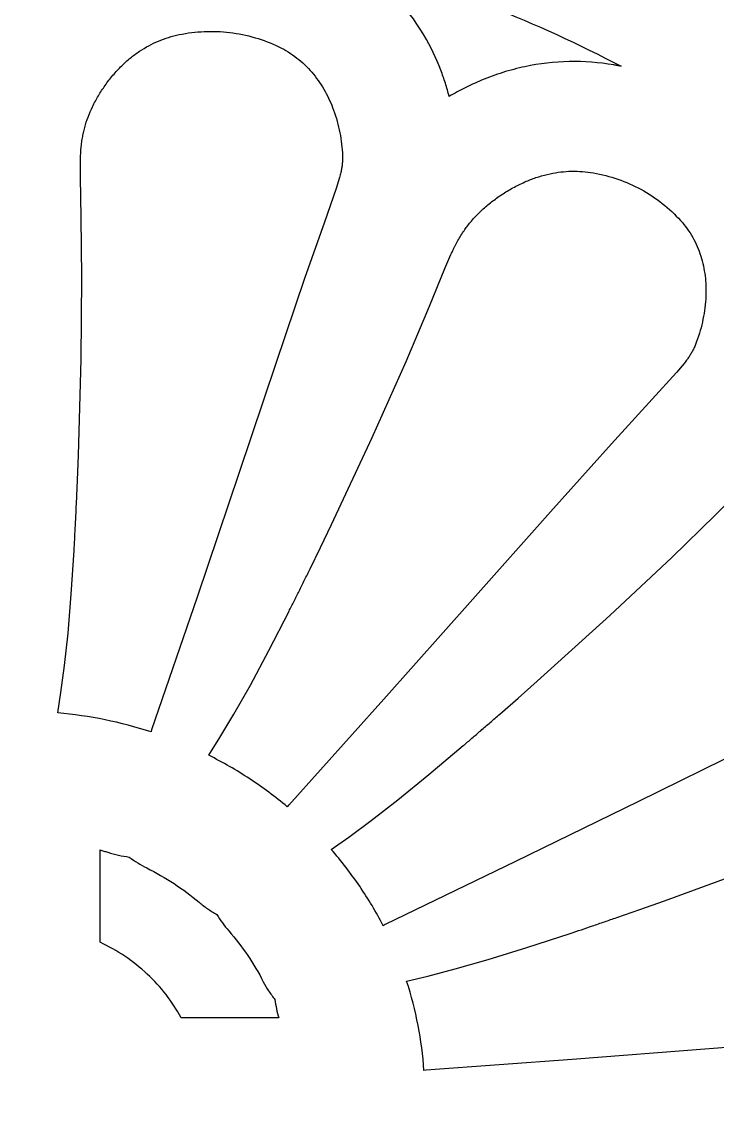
# Model space of a CAD drawing. Header units: centimetres. Extents: x -14.65 to -8.84, y -2.33 to 3.22.
# Drawn here: x -11.742 to -10.782, y 0.443 to 1.932 of the extents above; entities that cross this region are included whole.
import ezdxf

# ---------------------------------------------------------------- set-up
doc = ezdxf.new("R2010")
doc.units = ezdxf.units.CM
doc.header["$MEASUREMENT"] = 0
doc.layers.add('layer 1', color=7, linetype='Continuous')

msp = doc.modelspace()

# ---------------------------------------------------------------- linework, layer by layer
at = {"layer": 'layer 1', "color": 250}
for points, knots in [([(-14.64842, 3.22481), (-14.64842, 3.22481), (-14.64842, -2.32552), (-14.64842, -2.32552), (-14.64842, -2.32552), (-14.64842, -2.32552), (-8.83526, -2.32552), (-8.83526, -2.32552), (-8.83526, -2.32552), (-8.83526, -2.32552), (-8.83526, 3.22481), (-8.83526, 3.22481), (-8.83526, 3.22481), (-8.83526, 3.22481), (-14.64842, 3.22481), (-14.64842, 3.22481)], [0, 0, 0, 0, 0.2, 0.2, 0.2, 0.2, 0.4, 0.4, 0.4, 0.4, 0.6, 0.6, 0.6, 0.6, 1, 1, 1, 1]), ([(-10.91515, 1.86993), (-10.97339, 1.90075), (-11.03334, 1.92822), (-11.09471, 1.95222), (-11.09471, 1.95222), (-11.15654, 1.97641), (-11.21969, 1.99708), (-11.28385, 2.01415), (-11.28385, 2.01415), (-11.27142, 2.0062), (-11.25961, 1.99733), (-11.2485, 1.98762), (-11.2485, 1.98762), (-11.23755, 1.97804), (-11.22734, 1.96765), (-11.21795, 1.95654), (-11.21795, 1.95654), (-11.20632, 1.94277), (-11.19587, 1.92805), (-11.18671, 1.91252), (-11.18671, 1.91252), (-11.17768, 1.89721), (-11.16997, 1.88115), (-11.16366, 1.86453), (-11.16366, 1.86453), (-11.16142, 1.85861), (-11.15933, 1.85263), (-11.1574, 1.8466), (-11.1574, 1.8466), (-11.15547, 1.84059), (-11.15371, 1.83453), (-11.1521, 1.82843), (-11.1521, 1.82843), (-11.14497, 1.83259), (-11.13771, 1.83653), (-11.13032, 1.84021), (-11.13032, 1.84021), (-11.12289, 1.84392), (-11.11534, 1.84738), (-11.10769, 1.8506), (-11.10769, 1.8506), (-11.09803, 1.85465), (-11.08819, 1.85825), (-11.0782, 1.86138), (-11.0782, 1.86138), (-11.06815, 1.86452), (-11.05796, 1.8672), (-11.04766, 1.86939), (-11.04766, 1.86939), (-11.02757, 1.87366), (-11.00713, 1.87601), (-10.9866, 1.87642), (-10.9866, 1.87642), (-10.96606, 1.87683), (-10.94552, 1.87528), (-10.92527, 1.87181), (-10.92527, 1.87181), (-10.92358, 1.87152), (-10.92189, 1.87122), (-10.9202, 1.87091), (-10.9202, 1.87091), (-10.91851, 1.87059), (-10.91683, 1.87027), (-10.91515, 1.86993)], [0, 0, 0, 0, 0.0588235, 0.0588235, 0.0588235, 0.0588235, 0.1176471, 0.1176471, 0.1176471, 0.1176471, 0.1764706, 0.1764706, 0.1764706, 0.1764706, 0.2352941, 0.2352941, 0.2352941, 0.2352941, 0.2941176, 0.2941176, 0.2941176, 0.2941176, 0.3529412, 0.3529412, 0.3529412, 0.3529412, 0.4117647, 0.4117647, 0.4117647, 0.4117647, 0.4705882, 0.4705882, 0.4705882, 0.4705882, 0.5294118, 0.5294118, 0.5294118, 0.5294118, 0.5882353, 0.5882353, 0.5882353, 0.5882353, 0.6470588, 0.6470588, 0.6470588, 0.6470588, 0.7058824, 0.7058824, 0.7058824, 0.7058824, 0.7647059, 0.7647059, 0.7647059, 0.7647059, 0.8235294, 0.8235294, 0.8235294, 0.8235294, 0.8823529, 0.8823529, 0.8823529, 0.8823529, 1, 1, 1, 1]), ([(-11.56329, 0.95172), (-11.56329, 0.95172), (-11.56259, 0.95458), (-11.56259, 0.95458), (-11.56259, 0.95458), (-11.56259, 0.95458), (-11.56254, 0.95476), (-11.56254, 0.95476), (-11.56254, 0.95476), (-11.56254, 0.95476), (-11.49981, 1.13752), (-11.49981, 1.13752), (-11.49981, 1.13752), (-11.49981, 1.13752), (-11.44177, 1.30959), (-11.44177, 1.30959), (-11.44177, 1.30959), (-11.44177, 1.30959), (-11.39133, 1.4599), (-11.39133, 1.4599), (-11.39133, 1.4599), (-11.39133, 1.4599), (-11.35143, 1.57738), (-11.35143, 1.57738), (-11.35143, 1.57738), (-11.35143, 1.57738), (-11.3241, 1.65494), (-11.3241, 1.65494), (-11.3241, 1.65494), (-11.3241, 1.65494), (-11.30789, 1.70123), (-11.30789, 1.70123), (-11.30789, 1.70123), (-11.30789, 1.70123), (-11.30322, 1.7166), (-11.30322, 1.7166), (-11.30322, 1.7166), (-11.30291, 1.71773), (-11.30262, 1.71886), (-11.30234, 1.71999), (-11.30234, 1.71999), (-11.30206, 1.72112), (-11.30179, 1.72225), (-11.30153, 1.72339), (-11.30153, 1.72339), (-11.30133, 1.7243), (-11.30113, 1.72522), (-11.30095, 1.72613), (-11.30095, 1.72613), (-11.30077, 1.72705), (-11.3006, 1.72797), (-11.30044, 1.72889), (-11.30044, 1.72889), (-11.30015, 1.73057), (-11.29992, 1.73226), (-11.29974, 1.73397), (-11.29974, 1.73397), (-11.29955, 1.73566), (-11.29942, 1.73737), (-11.29934, 1.73907), (-11.29934, 1.73907), (-11.29916, 1.74289), (-11.29918, 1.74671), (-11.29942, 1.75053), (-11.29942, 1.75053), (-11.30007, 1.76119), (-11.30153, 1.77179), (-11.30378, 1.78224), (-11.30378, 1.78224), (-11.30604, 1.79274), (-11.30909, 1.80306), (-11.3129, 1.8131), (-11.3129, 1.8131), (-11.31623, 1.82187), (-11.3203, 1.83035), (-11.32507, 1.83843), (-11.32507, 1.83843), (-11.3299, 1.84662), (-11.33542, 1.8544), (-11.34156, 1.86166), (-11.34156, 1.86166), (-11.3477, 1.86894), (-11.3546, 1.87555), (-11.36213, 1.88138), (-11.36213, 1.88138), (-11.36981, 1.88732), (-11.37809, 1.89245), (-11.38682, 1.89669), (-11.38682, 1.89669), (-11.39746, 1.90184), (-11.40851, 1.90611), (-11.41985, 1.90943), (-11.41985, 1.90943), (-11.43129, 1.91278), (-11.443, 1.91517), (-11.45484, 1.9166), (-11.45484, 1.9166), (-11.46644, 1.91799), (-11.47813, 1.91844), (-11.4898, 1.91794), (-11.4898, 1.91794), (-11.50146, 1.91745), (-11.51305, 1.916), (-11.52447, 1.91363), (-11.52447, 1.91363), (-11.53429, 1.91159), (-11.54388, 1.90861), (-11.55313, 1.90475), (-11.55313, 1.90475), (-11.56225, 1.90093), (-11.57098, 1.89624), (-11.5792, 1.89074), (-11.5792, 1.89074), (-11.5836, 1.88779), (-11.58786, 1.88464), (-11.59196, 1.88128), (-11.59196, 1.88128), (-11.59602, 1.87795), (-11.59991, 1.87443), (-11.60363, 1.87072), (-11.60363, 1.87072), (-11.60786, 1.86651), (-11.6119, 1.86211), (-11.61575, 1.85755), (-11.61575, 1.85755), (-11.61957, 1.85302), (-11.62319, 1.84833), (-11.6266, 1.84349), (-11.6266, 1.84349), (-11.62988, 1.83883), (-11.63297, 1.83404), (-11.63587, 1.82913), (-11.63587, 1.82913), (-11.63874, 1.82426), (-11.64141, 1.81927), (-11.64388, 1.81417), (-11.64388, 1.81417), (-11.64612, 1.80953), (-11.64815, 1.8048), (-11.64997, 1.79998), (-11.64997, 1.79998), (-11.65178, 1.79518), (-11.65336, 1.79031), (-11.65473, 1.78537), (-11.65473, 1.78537), (-11.65536, 1.78305), (-11.65594, 1.78073), (-11.65647, 1.77838), (-11.65647, 1.77838), (-11.65699, 1.77604), (-11.65745, 1.77369), (-11.65785, 1.77133), (-11.65785, 1.77133), (-11.6583, 1.76867), (-11.65869, 1.76599), (-11.65903, 1.76331), (-11.65903, 1.76331), (-11.65936, 1.76063), (-11.65964, 1.75794), (-11.65985, 1.75525), (-11.65985, 1.75525), (-11.66005, 1.75266), (-11.66022, 1.75006), (-11.66034, 1.74746), (-11.66034, 1.74746), (-11.66048, 1.74422), (-11.66059, 1.74098), (-11.66065, 1.73774), (-11.66065, 1.73774), (-11.66065, 1.73774), (-11.66065, 1.71704), (-11.66065, 1.71704), (-11.66065, 1.71704), (-11.66065, 1.71704), (-11.65944, 1.66143), (-11.65944, 1.66143), (-11.65944, 1.66143), (-11.65944, 1.66143), (-11.65848, 1.57911), (-11.65848, 1.57911), (-11.65848, 1.57911), (-11.65848, 1.57911), (-11.6597, 1.46535), (-11.6597, 1.46535), (-11.6597, 1.46535), (-11.6597, 1.46535), (-11.66338, 1.33359), (-11.66338, 1.33359), (-11.66338, 1.33359), (-11.66338, 1.33359), (-11.6647, 1.2991), (-11.6647, 1.2991), (-11.6647, 1.2991), (-11.6647, 1.2991), (-11.66611, 1.26659), (-11.66611, 1.26659), (-11.66611, 1.26659), (-11.66637, 1.26093), (-11.66663, 1.25527), (-11.66691, 1.24961), (-11.66691, 1.24961), (-11.66718, 1.24395), (-11.66746, 1.23829), (-11.66775, 1.23263), (-11.66775, 1.23263), (-11.66802, 1.2275), (-11.66828, 1.22237), (-11.66857, 1.21723), (-11.66857, 1.21723), (-11.66884, 1.2121), (-11.66913, 1.20697), (-11.66942, 1.20184), (-11.66942, 1.20184), (-11.66942, 1.20184), (-11.6733, 1.14161), (-11.6733, 1.14161), (-11.6733, 1.14161), (-11.6733, 1.14161), (-11.67774, 1.08813), (-11.67774, 1.08813), (-11.67774, 1.08813), (-11.67774, 1.08813), (-11.68264, 1.04314), (-11.68264, 1.04314), (-11.68264, 1.04314), (-11.68264, 1.04314), (-11.68759, 1.00631), (-11.68759, 1.00631), (-11.68759, 1.00631), (-11.68759, 1.00631), (-11.69192, 0.9779), (-11.69192, 0.9779), (-11.69192, 0.9779), (-11.67002, 0.976), (-11.64825, 0.97285), (-11.62671, 0.96847), (-11.62671, 0.96847), (-11.60527, 0.96411), (-11.58409, 0.95851), (-11.56329, 0.95172)], [0, 0, 0, 0, 0.0163934, 0.0163934, 0.0163934, 0.0163934, 0.0327869, 0.0327869, 0.0327869, 0.0327869, 0.0491803, 0.0491803, 0.0491803, 0.0491803, 0.0655738, 0.0655738, 0.0655738, 0.0655738, 0.0819672, 0.0819672, 0.0819672, 0.0819672, 0.0983607, 0.0983607, 0.0983607, 0.0983607, 0.1147541, 0.1147541, 0.1147541, 0.1147541, 0.1311475, 0.1311475, 0.1311475, 0.1311475, 0.147541, 0.147541, 0.147541, 0.147541, 0.1639344, 0.1639344, 0.1639344, 0.1639344, 0.1803279, 0.1803279, 0.1803279, 0.1803279, 0.1967213, 0.1967213, 0.1967213, 0.1967213, 0.2131148, 0.2131148, 0.2131148, 0.2131148, 0.2295082, 0.2295082, 0.2295082, 0.2295082, 0.2459016, 0.2459016, 0.2459016, 0.2459016, 0.2622951, 0.2622951, 0.2622951, 0.2622951, 0.2786885, 0.2786885, 0.2786885, 0.2786885, 0.295082, 0.295082, 0.295082, 0.295082, 0.3114754, 0.3114754, 0.3114754, 0.3114754, 0.3278689, 0.3278689, 0.3278689, 0.3278689, 0.3442623, 0.3442623, 0.3442623, 0.3442623, 0.3606557, 0.3606557, 0.3606557, 0.3606557, 0.3770492, 0.3770492, 0.3770492, 0.3770492, 0.3934426, 0.3934426, 0.3934426, 0.3934426, 0.4098361, 0.4098361, 0.4098361, 0.4098361, 0.4262295, 0.4262295, 0.4262295, 0.4262295, 0.442623, 0.442623, 0.442623, 0.442623, 0.4590164, 0.4590164, 0.4590164, 0.4590164, 0.4754098, 0.4754098, 0.4754098, 0.4754098, 0.4918033, 0.4918033, 0.4918033, 0.4918033, 0.5081967, 0.5081967, 0.5081967, 0.5081967, 0.5245902, 0.5245902, 0.5245902, 0.5245902, 0.5409836, 0.5409836, 0.5409836, 0.5409836, 0.557377, 0.557377, 0.557377, 0.557377, 0.5737705, 0.5737705, 0.5737705, 0.5737705, 0.5901639, 0.5901639, 0.5901639, 0.5901639, 0.6065574, 0.6065574, 0.6065574, 0.6065574, 0.6229508, 0.6229508, 0.6229508, 0.6229508, 0.6393443, 0.6393443, 0.6393443, 0.6393443, 0.6557377, 0.6557377, 0.6557377, 0.6557377, 0.6721311, 0.6721311, 0.6721311, 0.6721311, 0.6885246, 0.6885246, 0.6885246, 0.6885246, 0.704918, 0.704918, 0.704918, 0.704918, 0.7213115, 0.7213115, 0.7213115, 0.7213115, 0.7377049, 0.7377049, 0.7377049, 0.7377049, 0.7540984, 0.7540984, 0.7540984, 0.7540984, 0.7704918, 0.7704918, 0.7704918, 0.7704918, 0.7868852, 0.7868852, 0.7868852, 0.7868852, 0.8032787, 0.8032787, 0.8032787, 0.8032787, 0.8196721, 0.8196721, 0.8196721, 0.8196721, 0.8360656, 0.8360656, 0.8360656, 0.8360656, 0.852459, 0.852459, 0.852459, 0.852459, 0.8688525, 0.8688525, 0.8688525, 0.8688525, 0.8852459, 0.8852459, 0.8852459, 0.8852459, 0.9016393, 0.9016393, 0.9016393, 0.9016393, 0.9180328, 0.9180328, 0.9180328, 0.9180328, 0.9344262, 0.9344262, 0.9344262, 0.9344262, 0.9508197, 0.9508197, 0.9508197, 0.9508197, 0.9672131, 0.9672131, 0.9672131, 0.9672131, 1, 1, 1, 1]), ([(-11.37535, 0.84839), (-11.37535, 0.84839), (-11.37356, 0.85078), (-11.37356, 0.85078), (-11.37356, 0.85078), (-11.37356, 0.85078), (-11.37344, 0.85092), (-11.37344, 0.85092), (-11.37344, 0.85092), (-11.37344, 0.85092), (-11.24212, 0.99689), (-11.24212, 0.99689), (-11.24212, 0.99689), (-11.24212, 0.99689), (-11.11942, 1.13468), (-11.11942, 1.13468), (-11.11942, 1.13468), (-11.11942, 1.13468), (-11.01249, 1.25515), (-11.01249, 1.25515), (-11.01249, 1.25515), (-11.01249, 1.25515), (-10.92846, 1.34914), (-10.92846, 1.34914), (-10.92846, 1.34914), (-10.92846, 1.34914), (-10.87208, 1.41082), (-10.87208, 1.41082), (-10.87208, 1.41082), (-10.87208, 1.41082), (-10.83852, 1.44768), (-10.83852, 1.44768), (-10.83852, 1.44768), (-10.83852, 1.44768), (-10.82803, 1.46017), (-10.82803, 1.46017), (-10.82803, 1.46017), (-10.8273, 1.4611), (-10.82657, 1.46204), (-10.82586, 1.46298), (-10.82586, 1.46298), (-10.82515, 1.46393), (-10.82444, 1.46487), (-10.82375, 1.46583), (-10.82375, 1.46583), (-10.8232, 1.4666), (-10.82265, 1.46737), (-10.82211, 1.46815), (-10.82211, 1.46815), (-10.82158, 1.46893), (-10.82105, 1.46972), (-10.82054, 1.47051), (-10.82054, 1.47051), (-10.8196, 1.47196), (-10.8187, 1.47344), (-10.81784, 1.47495), (-10.81784, 1.47495), (-10.81699, 1.47645), (-10.81619, 1.47797), (-10.81543, 1.47952), (-10.81543, 1.47952), (-10.81458, 1.48125), (-10.81378, 1.483), (-10.81302, 1.48477), (-10.81302, 1.48477), (-10.81227, 1.48654), (-10.81156, 1.48833), (-10.8109, 1.49013), (-10.8109, 1.49013), (-10.80722, 1.50022), (-10.80431, 1.51058), (-10.80219, 1.5211), (-10.80219, 1.5211), (-10.80007, 1.53157), (-10.79876, 1.54219), (-10.79824, 1.55286), (-10.79824, 1.55286), (-10.79779, 1.56218), (-10.79816, 1.57151), (-10.79932, 1.58077), (-10.79932, 1.58077), (-10.8005, 1.59006), (-10.80247, 1.59923), (-10.80522, 1.60818), (-10.80522, 1.60818), (-10.80798, 1.61714), (-10.8117, 1.62577), (-10.81633, 1.63391), (-10.81633, 1.63391), (-10.82104, 1.6422), (-10.82662, 1.64996), (-10.83299, 1.65705), (-10.83299, 1.65705), (-10.84073, 1.66569), (-10.84922, 1.67365), (-10.85834, 1.68083), (-10.85834, 1.68083), (-10.8676, 1.68813), (-10.87747, 1.69463), (-10.88783, 1.70026), (-10.88783, 1.70026), (-10.89798, 1.70578), (-10.90858, 1.71045), (-10.9195, 1.71422), (-10.9195, 1.71422), (-10.93053, 1.71804), (-10.94185, 1.72095), (-10.95336, 1.72292), (-10.95336, 1.72292), (-10.96324, 1.72461), (-10.97327, 1.72537), (-10.9833, 1.72517), (-10.9833, 1.72517), (-10.99332, 1.72497), (-11.0033, 1.72382), (-11.01311, 1.72173), (-11.01311, 1.72173), (-11.01836, 1.72062), (-11.02355, 1.71926), (-11.02867, 1.71765), (-11.02867, 1.71765), (-11.03377, 1.71606), (-11.03879, 1.71422), (-11.04371, 1.71216), (-11.04371, 1.71216), (-11.04931, 1.7098), (-11.05481, 1.70722), (-11.06019, 1.70441), (-11.06019, 1.70441), (-11.06554, 1.70162), (-11.07077, 1.69861), (-11.07587, 1.69538), (-11.07587, 1.69538), (-11.08077, 1.69227), (-11.08554, 1.68897), (-11.09019, 1.68549), (-11.09019, 1.68549), (-11.0948, 1.68204), (-11.09927, 1.6784), (-11.10359, 1.67459), (-11.10359, 1.67459), (-11.10753, 1.67113), (-11.11131, 1.66749), (-11.11493, 1.66369), (-11.11493, 1.66369), (-11.11852, 1.65993), (-11.12194, 1.65601), (-11.12518, 1.65194), (-11.12518, 1.65194), (-11.1267, 1.65003), (-11.12817, 1.64809), (-11.12959, 1.64612), (-11.12959, 1.64612), (-11.13101, 1.64415), (-11.13238, 1.64215), (-11.1337, 1.64011), (-11.1337, 1.64011), (-11.13519, 1.63781), (-11.13663, 1.63548), (-11.13801, 1.63313), (-11.13801, 1.63313), (-11.13939, 1.63078), (-11.14072, 1.62839), (-11.142, 1.62599), (-11.142, 1.62599), (-11.14262, 1.62483), (-11.14323, 1.62366), (-11.14382, 1.62249), (-11.14382, 1.62249), (-11.14442, 1.62132), (-11.145, 1.62014), (-11.14558, 1.61896), (-11.14558, 1.61896), (-11.1463, 1.6175), (-11.14701, 1.61602), (-11.14771, 1.61454), (-11.14771, 1.61454), (-11.14841, 1.61307), (-11.14909, 1.61158), (-11.14977, 1.6101), (-11.14977, 1.6101), (-11.14977, 1.6101), (-11.15809, 1.59097), (-11.15809, 1.59097), (-11.15809, 1.59097), (-11.15809, 1.59097), (-11.17928, 1.53915), (-11.17928, 1.53915), (-11.17928, 1.53915), (-11.17928, 1.53915), (-11.21145, 1.46276), (-11.21145, 1.46276), (-11.21145, 1.46276), (-11.21145, 1.46276), (-11.25824, 1.35809), (-11.25824, 1.35809), (-11.25824, 1.35809), (-11.25824, 1.35809), (-11.31453, 1.23771), (-11.31453, 1.23771), (-11.31453, 1.23771), (-11.31453, 1.23771), (-11.3296, 1.20633), (-11.3296, 1.20633), (-11.3296, 1.20633), (-11.3296, 1.20633), (-11.34395, 1.1768), (-11.34395, 1.1768), (-11.34395, 1.1768), (-11.34646, 1.17167), (-11.34898, 1.16654), (-11.3515, 1.16141), (-11.3515, 1.16141), (-11.35403, 1.15628), (-11.35656, 1.15115), (-11.3591, 1.14603), (-11.3591, 1.14603), (-11.3614, 1.14138), (-11.36371, 1.13674), (-11.36603, 1.1321), (-11.36603, 1.1321), (-11.36835, 1.12746), (-11.37067, 1.12283), (-11.373, 1.11819), (-11.373, 1.11819), (-11.373, 1.11819), (-11.40077, 1.06396), (-11.40077, 1.06396), (-11.40077, 1.06396), (-11.40077, 1.06396), (-11.42634, 1.01617), (-11.42634, 1.01617), (-11.42634, 1.01617), (-11.42634, 1.01617), (-11.44893, 0.97639), (-11.44893, 0.97639), (-11.44893, 0.97639), (-11.44893, 0.97639), (-11.46827, 0.94418), (-11.46827, 0.94418), (-11.46827, 0.94418), (-11.46827, 0.94418), (-11.48369, 0.9195), (-11.48369, 0.9195), (-11.48369, 0.9195), (-11.46422, 0.90976), (-11.44534, 0.8989), (-11.42714, 0.88695), (-11.42714, 0.88695), (-11.40914, 0.87513), (-11.39184, 0.86225), (-11.37535, 0.84839)], [0, 0, 0, 0, 0.015625, 0.015625, 0.015625, 0.015625, 0.03125, 0.03125, 0.03125, 0.03125, 0.046875, 0.046875, 0.046875, 0.046875, 0.0625, 0.0625, 0.0625, 0.0625, 0.078125, 0.078125, 0.078125, 0.078125, 0.09375, 0.09375, 0.09375, 0.09375, 0.109375, 0.109375, 0.109375, 0.109375, 0.125, 0.125, 0.125, 0.125, 0.140625, 0.140625, 0.140625, 0.140625, 0.15625, 0.15625, 0.15625, 0.15625, 0.171875, 0.171875, 0.171875, 0.171875, 0.1875, 0.1875, 0.1875, 0.1875, 0.203125, 0.203125, 0.203125, 0.203125, 0.21875, 0.21875, 0.21875, 0.21875, 0.234375, 0.234375, 0.234375, 0.234375, 0.25, 0.25, 0.25, 0.25, 0.265625, 0.265625, 0.265625, 0.265625, 0.28125, 0.28125, 0.28125, 0.28125, 0.296875, 0.296875, 0.296875, 0.296875, 0.3125, 0.3125, 0.3125, 0.3125, 0.328125, 0.328125, 0.328125, 0.328125, 0.34375, 0.34375, 0.34375, 0.34375, 0.359375, 0.359375, 0.359375, 0.359375, 0.375, 0.375, 0.375, 0.375, 0.390625, 0.390625, 0.390625, 0.390625, 0.40625, 0.40625, 0.40625, 0.40625, 0.421875, 0.421875, 0.421875, 0.421875, 0.4375, 0.4375, 0.4375, 0.4375, 0.453125, 0.453125, 0.453125, 0.453125, 0.46875, 0.46875, 0.46875, 0.46875, 0.484375, 0.484375, 0.484375, 0.484375, 0.5, 0.5, 0.5, 0.5, 0.515625, 0.515625, 0.515625, 0.515625, 0.53125, 0.53125, 0.53125, 0.53125, 0.546875, 0.546875, 0.546875, 0.546875, 0.5625, 0.5625, 0.5625, 0.5625, 0.578125, 0.578125, 0.578125, 0.578125, 0.59375, 0.59375, 0.59375, 0.59375, 0.609375, 0.609375, 0.609375, 0.609375, 0.625, 0.625, 0.625, 0.625, 0.640625, 0.640625, 0.640625, 0.640625, 0.65625, 0.65625, 0.65625, 0.65625, 0.671875, 0.671875, 0.671875, 0.671875, 0.6875, 0.6875, 0.6875, 0.6875, 0.703125, 0.703125, 0.703125, 0.703125, 0.71875, 0.71875, 0.71875, 0.71875, 0.734375, 0.734375, 0.734375, 0.734375, 0.75, 0.75, 0.75, 0.75, 0.765625, 0.765625, 0.765625, 0.765625, 0.78125, 0.78125, 0.78125, 0.78125, 0.796875, 0.796875, 0.796875, 0.796875, 0.8125, 0.8125, 0.8125, 0.8125, 0.828125, 0.828125, 0.828125, 0.828125, 0.84375, 0.84375, 0.84375, 0.84375, 0.859375, 0.859375, 0.859375, 0.859375, 0.875, 0.875, 0.875, 0.875, 0.890625, 0.890625, 0.890625, 0.890625, 0.90625, 0.90625, 0.90625, 0.90625, 0.921875, 0.921875, 0.921875, 0.921875, 0.9375, 0.9375, 0.9375, 0.9375, 0.953125, 0.953125, 0.953125, 0.953125, 0.96875, 0.96875, 0.96875, 0.96875, 1, 1, 1, 1]), ([(-11.2432, 0.68437), (-11.2432, 0.68437), (-11.24059, 0.68592), (-11.24059, 0.68592), (-11.24059, 0.68592), (-11.24059, 0.68592), (-11.24042, 0.68601), (-11.24042, 0.68601), (-11.24042, 0.68601), (-11.24042, 0.68601), (-11.0605, 0.77296), (-11.0605, 0.77296), (-11.0605, 0.77296), (-11.0605, 0.77296), (-10.89183, 0.8555), (-10.89183, 0.8555), (-10.89183, 0.8555), (-10.89183, 0.8555), (-10.74467, 0.92779), (-10.74467, 0.92779), (-10.74467, 0.92779), (-10.74467, 0.92779), (-10.62931, 0.98397), (-10.62931, 0.98397), (-10.62931, 0.98397), (-10.62931, 0.98397), (-10.55247, 1.02039), (-10.55247, 1.02039), (-10.55247, 1.02039), (-10.55247, 1.02039), (-10.50666, 1.04219), (-10.50666, 1.04219), (-10.50666, 1.04219), (-10.50666, 1.04219), (-10.49196, 1.04991), (-10.49196, 1.04991), (-10.49196, 1.04991), (-10.49091, 1.0505), (-10.48986, 1.0511), (-10.48883, 1.05171), (-10.48883, 1.05171), (-10.48779, 1.05232), (-10.48676, 1.05295), (-10.48573, 1.05358), (-10.48573, 1.05358), (-10.48491, 1.05408), (-10.48409, 1.0546), (-10.48328, 1.05512), (-10.48328, 1.05512), (-10.48248, 1.05565), (-10.48168, 1.05618), (-10.48088, 1.05673), (-10.48088, 1.05673), (-10.47943, 1.05773), (-10.47801, 1.05876), (-10.47661, 1.05984), (-10.47661, 1.05984), (-10.47523, 1.06092), (-10.47387, 1.06203), (-10.47255, 1.06318), (-10.47255, 1.06318), (-10.47107, 1.06447), (-10.46962, 1.0658), (-10.46821, 1.06716), (-10.46821, 1.06716), (-10.46681, 1.06852), (-10.46544, 1.06991), (-10.4641, 1.07134), (-10.4641, 1.07134), (-10.45666, 1.07932), (-10.4498, 1.08784), (-10.44359, 1.09682), (-10.44359, 1.09682), (-10.43746, 1.10569), (-10.43199, 1.115), (-10.42723, 1.12468), (-10.42723, 1.12468), (-10.42308, 1.13312), (-10.41965, 1.14191), (-10.417, 1.15094), (-10.417, 1.15094), (-10.41437, 1.15989), (-10.41252, 1.16906), (-10.41147, 1.17833), (-10.41147, 1.17833), (-10.41042, 1.1876), (-10.4104, 1.19697), (-10.41141, 1.20624), (-10.41141, 1.20624), (-10.41243, 1.21556), (-10.41447, 1.22474), (-10.4175, 1.23361), (-10.4175, 1.23361), (-10.42119, 1.24441), (-10.42584, 1.25486), (-10.43139, 1.26484), (-10.43139, 1.26484), (-10.43701, 1.27496), (-10.44352, 1.28456), (-10.45082, 1.29354), (-10.45082, 1.29354), (-10.45799, 1.30233), (-10.46589, 1.3105), (-10.47444, 1.31796), (-10.47444, 1.31796), (-10.48313, 1.32553), (-10.49244, 1.33236), (-10.50227, 1.33838), (-10.50227, 1.33838), (-10.51072, 1.34355), (-10.51965, 1.34789), (-10.52894, 1.35135), (-10.52894, 1.35135), (-10.53834, 1.35484), (-10.54805, 1.35743), (-10.55794, 1.35908), (-10.55794, 1.35908), (-10.56324, 1.35997), (-10.56858, 1.3606), (-10.57394, 1.36099), (-10.57394, 1.36099), (-10.5793, 1.36137), (-10.58469, 1.36151), (-10.59006, 1.3614), (-10.59006, 1.3614), (-10.59618, 1.36126), (-10.60229, 1.36089), (-10.60838, 1.36026), (-10.60838, 1.36026), (-10.61445, 1.35963), (-10.6205, 1.35875), (-10.62651, 1.35763), (-10.62651, 1.35763), (-10.63228, 1.35654), (-10.63802, 1.35524), (-10.64369, 1.35372), (-10.64369, 1.35372), (-10.64935, 1.35221), (-10.65495, 1.35048), (-10.66047, 1.34854), (-10.66047, 1.34854), (-10.6655, 1.34677), (-10.67045, 1.34479), (-10.67531, 1.34261), (-10.67531, 1.34261), (-10.68014, 1.34043), (-10.68487, 1.33806), (-10.68951, 1.33548), (-10.68951, 1.33548), (-10.69167, 1.33428), (-10.69381, 1.33302), (-10.69592, 1.33171), (-10.69592, 1.33171), (-10.69802, 1.33041), (-10.70009, 1.32906), (-10.70213, 1.32766), (-10.70213, 1.32766), (-10.70442, 1.32608), (-10.70669, 1.32446), (-10.70891, 1.32278), (-10.70891, 1.32278), (-10.71113, 1.32112), (-10.71332, 1.3194), (-10.71547, 1.31764), (-10.71547, 1.31764), (-10.7165, 1.31679), (-10.71753, 1.31594), (-10.71855, 1.31507), (-10.71855, 1.31507), (-10.71957, 1.31421), (-10.72059, 1.31334), (-10.72159, 1.31246), (-10.72159, 1.31246), (-10.72285, 1.31136), (-10.72409, 1.31026), (-10.72533, 1.30915), (-10.72533, 1.30915), (-10.72657, 1.30804), (-10.7278, 1.30692), (-10.72902, 1.3058), (-10.72902, 1.3058), (-10.72902, 1.3058), (-10.74438, 1.29116), (-10.74438, 1.29116), (-10.74438, 1.29116), (-10.74438, 1.29116), (-10.78477, 1.25102), (-10.78477, 1.25102), (-10.78477, 1.25102), (-10.78477, 1.25102), (-10.84515, 1.19217), (-10.84515, 1.19217), (-10.84515, 1.19217), (-10.84515, 1.19217), (-10.9304, 1.11255), (-10.9304, 1.11255), (-10.9304, 1.11255), (-10.9304, 1.11255), (-11.03073, 1.02186), (-11.03073, 1.02186), (-11.03073, 1.02186), (-11.03073, 1.02186), (-11.05724, 0.99837), (-11.05724, 0.99837), (-11.05724, 0.99837), (-11.05724, 0.99837), (-11.08236, 0.97632), (-11.08236, 0.97632), (-11.08236, 0.97632), (-11.08674, 0.9725), (-11.09112, 0.96867), (-11.09552, 0.96486), (-11.09552, 0.96486), (-11.09991, 0.96104), (-11.10431, 0.95723), (-11.10871, 0.95342), (-11.10871, 0.95342), (-11.1127, 0.94997), (-11.1167, 0.94652), (-11.1207, 0.94308), (-11.1207, 0.94308), (-11.1247, 0.93964), (-11.12871, 0.93621), (-11.13272, 0.93278), (-11.13272, 0.93278), (-11.13272, 0.93278), (-11.18015, 0.8928), (-11.18015, 0.8928), (-11.18015, 0.8928), (-11.18015, 0.8928), (-11.22296, 0.85797), (-11.22296, 0.85797), (-11.22296, 0.85797), (-11.22296, 0.85797), (-11.25979, 0.82946), (-11.25979, 0.82946), (-11.25979, 0.82946), (-11.25979, 0.82946), (-11.2906, 0.80676), (-11.2906, 0.80676), (-11.2906, 0.80676), (-11.2906, 0.80676), (-11.31475, 0.78959), (-11.31475, 0.78959), (-11.31475, 0.78959), (-11.30068, 0.7735), (-11.28759, 0.75656), (-11.27557, 0.73888), (-11.27557, 0.73888), (-11.26368, 0.72139), (-11.25287, 0.70319), (-11.2432, 0.68437)], [0, 0, 0, 0, 0.015625, 0.015625, 0.015625, 0.015625, 0.03125, 0.03125, 0.03125, 0.03125, 0.046875, 0.046875, 0.046875, 0.046875, 0.0625, 0.0625, 0.0625, 0.0625, 0.078125, 0.078125, 0.078125, 0.078125, 0.09375, 0.09375, 0.09375, 0.09375, 0.109375, 0.109375, 0.109375, 0.109375, 0.125, 0.125, 0.125, 0.125, 0.140625, 0.140625, 0.140625, 0.140625, 0.15625, 0.15625, 0.15625, 0.15625, 0.171875, 0.171875, 0.171875, 0.171875, 0.1875, 0.1875, 0.1875, 0.1875, 0.203125, 0.203125, 0.203125, 0.203125, 0.21875, 0.21875, 0.21875, 0.21875, 0.234375, 0.234375, 0.234375, 0.234375, 0.25, 0.25, 0.25, 0.25, 0.265625, 0.265625, 0.265625, 0.265625, 0.28125, 0.28125, 0.28125, 0.28125, 0.296875, 0.296875, 0.296875, 0.296875, 0.3125, 0.3125, 0.3125, 0.3125, 0.328125, 0.328125, 0.328125, 0.328125, 0.34375, 0.34375, 0.34375, 0.34375, 0.359375, 0.359375, 0.359375, 0.359375, 0.375, 0.375, 0.375, 0.375, 0.390625, 0.390625, 0.390625, 0.390625, 0.40625, 0.40625, 0.40625, 0.40625, 0.421875, 0.421875, 0.421875, 0.421875, 0.4375, 0.4375, 0.4375, 0.4375, 0.453125, 0.453125, 0.453125, 0.453125, 0.46875, 0.46875, 0.46875, 0.46875, 0.484375, 0.484375, 0.484375, 0.484375, 0.5, 0.5, 0.5, 0.5, 0.515625, 0.515625, 0.515625, 0.515625, 0.53125, 0.53125, 0.53125, 0.53125, 0.546875, 0.546875, 0.546875, 0.546875, 0.5625, 0.5625, 0.5625, 0.5625, 0.578125, 0.578125, 0.578125, 0.578125, 0.59375, 0.59375, 0.59375, 0.59375, 0.609375, 0.609375, 0.609375, 0.609375, 0.625, 0.625, 0.625, 0.625, 0.640625, 0.640625, 0.640625, 0.640625, 0.65625, 0.65625, 0.65625, 0.65625, 0.671875, 0.671875, 0.671875, 0.671875, 0.6875, 0.6875, 0.6875, 0.6875, 0.703125, 0.703125, 0.703125, 0.703125, 0.71875, 0.71875, 0.71875, 0.71875, 0.734375, 0.734375, 0.734375, 0.734375, 0.75, 0.75, 0.75, 0.75, 0.765625, 0.765625, 0.765625, 0.765625, 0.78125, 0.78125, 0.78125, 0.78125, 0.796875, 0.796875, 0.796875, 0.796875, 0.8125, 0.8125, 0.8125, 0.8125, 0.828125, 0.828125, 0.828125, 0.828125, 0.84375, 0.84375, 0.84375, 0.84375, 0.859375, 0.859375, 0.859375, 0.859375, 0.875, 0.875, 0.875, 0.875, 0.890625, 0.890625, 0.890625, 0.890625, 0.90625, 0.90625, 0.90625, 0.90625, 0.921875, 0.921875, 0.921875, 0.921875, 0.9375, 0.9375, 0.9375, 0.9375, 0.953125, 0.953125, 0.953125, 0.953125, 0.96875, 0.96875, 0.96875, 0.96875, 1, 1, 1, 1]), ([(-11.18695, 0.48462), (-11.18695, 0.48462), (-11.18392, 0.4851), (-11.18392, 0.4851), (-11.18392, 0.4851), (-11.18392, 0.4851), (-11.18372, 0.48512), (-11.18372, 0.48512), (-11.18372, 0.48512), (-11.18372, 0.48512), (-10.9826, 0.49981), (-10.9826, 0.49981), (-10.9826, 0.49981), (-10.9826, 0.49981), (-10.79363, 0.51454), (-10.79363, 0.51454), (-10.79363, 0.51454), (-10.79363, 0.51454), (-10.62866, 0.52764), (-10.62866, 0.52764), (-10.62866, 0.52764), (-10.62866, 0.52764), (-10.49953, 0.53746), (-10.49953, 0.53746), (-10.49953, 0.53746), (-10.49953, 0.53746), (-10.41391, 0.54307), (-10.41391, 0.54307), (-10.41391, 0.54307), (-10.41391, 0.54307), (-10.36284, 0.54651), (-10.36284, 0.54651), (-10.36284, 0.54651), (-10.36284, 0.54651), (-10.34616, 0.54827), (-10.34616, 0.54827), (-10.34616, 0.54827), (-10.34495, 0.54844), (-10.34375, 0.54861), (-10.34254, 0.5488), (-10.34254, 0.5488), (-10.34133, 0.54898), (-10.34013, 0.54918), (-10.33893, 0.54939), (-10.33893, 0.54939), (-10.33797, 0.54955), (-10.33701, 0.54973), (-10.33605, 0.54992), (-10.33605, 0.54992), (-10.3351, 0.55012), (-10.33414, 0.55032), (-10.33319, 0.55053), (-10.33319, 0.55053), (-10.33144, 0.55092), (-10.32971, 0.55136), (-10.32799, 0.55185), (-10.32799, 0.55185), (-10.32628, 0.55234), (-10.32458, 0.55287), (-10.3229, 0.55345), (-10.3229, 0.55345), (-10.32101, 0.55411), (-10.31914, 0.5548), (-10.31729, 0.55555), (-10.31729, 0.55555), (-10.31545, 0.55629), (-10.31362, 0.55708), (-10.31182, 0.55791), (-10.31182, 0.55791), (-10.30173, 0.56257), (-10.29198, 0.56794), (-10.28264, 0.57397), (-10.28264, 0.57397), (-10.27341, 0.57992), (-10.26463, 0.58653), (-10.25634, 0.59373), (-10.25634, 0.59373), (-10.24911, 0.60002), (-10.24241, 0.6069), (-10.23632, 0.6143), (-10.23632, 0.6143), (-10.23032, 0.62158), (-10.22494, 0.62937), (-10.22024, 0.63755), (-10.22024, 0.63755), (-10.21555, 0.64574), (-10.21176, 0.65442), (-10.20895, 0.66343), (-10.20895, 0.66343), (-10.20617, 0.67233), (-10.20439, 0.68152), (-10.20362, 0.69082), (-10.20362, 0.69082), (-10.2027, 0.70215), (-10.2028, 0.71353), (-10.20393, 0.72483), (-10.20393, 0.72483), (-10.20506, 0.73618), (-10.20721, 0.74739), (-10.21036, 0.75835), (-10.21036, 0.75835), (-10.21344, 0.76908), (-10.21746, 0.77952), (-10.22238, 0.78955), (-10.22238, 0.78955), (-10.22736, 0.7997), (-10.23322, 0.80941), (-10.23988, 0.81854), (-10.23988, 0.81854), (-10.24561, 0.8264), (-10.25211, 0.83366), (-10.25928, 0.84022), (-10.25928, 0.84022), (-10.26659, 0.8469), (-10.27454, 0.85285), (-10.28301, 0.85798), (-10.28301, 0.85798), (-10.28755, 0.86073), (-10.29222, 0.86326), (-10.297, 0.86557), (-10.297, 0.86557), (-10.30182, 0.86789), (-10.30674, 0.86998), (-10.31176, 0.87184), (-10.31176, 0.87184), (-10.31746, 0.87395), (-10.32325, 0.87582), (-10.32911, 0.87746), (-10.32911, 0.87746), (-10.33499, 0.8791), (-10.34094, 0.8805), (-10.34694, 0.88165), (-10.34694, 0.88165), (-10.35271, 0.88276), (-10.35852, 0.88364), (-10.36436, 0.88431), (-10.36436, 0.88431), (-10.37021, 0.88498), (-10.37608, 0.88542), (-10.38196, 0.88564), (-10.38196, 0.88564), (-10.38732, 0.88585), (-10.39268, 0.88582), (-10.39803, 0.88558), (-10.39803, 0.88558), (-10.40338, 0.88533), (-10.40872, 0.88487), (-10.41403, 0.88417), (-10.41403, 0.88417), (-10.41652, 0.88385), (-10.419, 0.88347), (-10.42147, 0.88303), (-10.42147, 0.88303), (-10.42393, 0.8826), (-10.42639, 0.8821), (-10.42883, 0.88156), (-10.42883, 0.88156), (-10.43159, 0.88094), (-10.43433, 0.88026), (-10.43705, 0.87952), (-10.43705, 0.87952), (-10.43978, 0.87879), (-10.44249, 0.87801), (-10.44518, 0.87716), (-10.44518, 0.87716), (-10.44647, 0.87676), (-10.44777, 0.87634), (-10.44906, 0.87592), (-10.44906, 0.87592), (-10.45034, 0.87549), (-10.45163, 0.87506), (-10.45292, 0.87461), (-10.45292, 0.87461), (-10.45451, 0.87405), (-10.45611, 0.87349), (-10.4577, 0.87292), (-10.4577, 0.87292), (-10.45929, 0.87234), (-10.46087, 0.87176), (-10.46246, 0.87117), (-10.46246, 0.87117), (-10.46246, 0.87117), (-10.48252, 0.86325), (-10.48252, 0.86325), (-10.48252, 0.86325), (-10.48252, 0.86325), (-10.53595, 0.84089), (-10.53595, 0.84089), (-10.53595, 0.84089), (-10.53595, 0.84089), (-10.61536, 0.80856), (-10.61536, 0.80856), (-10.61536, 0.80856), (-10.61536, 0.80856), (-10.72608, 0.76609), (-10.72608, 0.76609), (-10.72608, 0.76609), (-10.72608, 0.76609), (-10.85518, 0.71891), (-10.85518, 0.71891), (-10.85518, 0.71891), (-10.85518, 0.71891), (-10.8891, 0.70688), (-10.8891, 0.70688), (-10.8891, 0.70688), (-10.8891, 0.70688), (-10.92115, 0.69567), (-10.92115, 0.69567), (-10.92115, 0.69567), (-10.92674, 0.69373), (-10.93233, 0.6918), (-10.93792, 0.68988), (-10.93792, 0.68988), (-10.94351, 0.68795), (-10.9491, 0.68604), (-10.9547, 0.68413), (-10.9547, 0.68413), (-10.95977, 0.68239), (-10.96484, 0.68067), (-10.96992, 0.67895), (-10.96992, 0.67895), (-10.975, 0.67723), (-10.98008, 0.67552), (-10.98517, 0.67382), (-10.98517, 0.67382), (-10.98517, 0.67382), (-11.04503, 0.65418), (-11.04503, 0.65418), (-11.04503, 0.65418), (-11.04503, 0.65418), (-11.09856, 0.63762), (-11.09856, 0.63762), (-11.09856, 0.63762), (-11.09856, 0.63762), (-11.14404, 0.62472), (-11.14404, 0.62472), (-11.14404, 0.62472), (-11.14404, 0.62472), (-11.18162, 0.61499), (-11.18162, 0.61499), (-11.18162, 0.61499), (-11.18162, 0.61499), (-11.21081, 0.60793), (-11.21081, 0.60793), (-11.21081, 0.60793), (-11.20428, 0.58794), (-11.19899, 0.56755), (-11.195, 0.54689), (-11.195, 0.54689), (-11.19102, 0.52632), (-11.18833, 0.50552), (-11.18695, 0.48462)], [0, 0, 0, 0, 0.015625, 0.015625, 0.015625, 0.015625, 0.03125, 0.03125, 0.03125, 0.03125, 0.046875, 0.046875, 0.046875, 0.046875, 0.0625, 0.0625, 0.0625, 0.0625, 0.078125, 0.078125, 0.078125, 0.078125, 0.09375, 0.09375, 0.09375, 0.09375, 0.109375, 0.109375, 0.109375, 0.109375, 0.125, 0.125, 0.125, 0.125, 0.140625, 0.140625, 0.140625, 0.140625, 0.15625, 0.15625, 0.15625, 0.15625, 0.171875, 0.171875, 0.171875, 0.171875, 0.1875, 0.1875, 0.1875, 0.1875, 0.203125, 0.203125, 0.203125, 0.203125, 0.21875, 0.21875, 0.21875, 0.21875, 0.234375, 0.234375, 0.234375, 0.234375, 0.25, 0.25, 0.25, 0.25, 0.265625, 0.265625, 0.265625, 0.265625, 0.28125, 0.28125, 0.28125, 0.28125, 0.296875, 0.296875, 0.296875, 0.296875, 0.3125, 0.3125, 0.3125, 0.3125, 0.328125, 0.328125, 0.328125, 0.328125, 0.34375, 0.34375, 0.34375, 0.34375, 0.359375, 0.359375, 0.359375, 0.359375, 0.375, 0.375, 0.375, 0.375, 0.390625, 0.390625, 0.390625, 0.390625, 0.40625, 0.40625, 0.40625, 0.40625, 0.421875, 0.421875, 0.421875, 0.421875, 0.4375, 0.4375, 0.4375, 0.4375, 0.453125, 0.453125, 0.453125, 0.453125, 0.46875, 0.46875, 0.46875, 0.46875, 0.484375, 0.484375, 0.484375, 0.484375, 0.5, 0.5, 0.5, 0.5, 0.515625, 0.515625, 0.515625, 0.515625, 0.53125, 0.53125, 0.53125, 0.53125, 0.546875, 0.546875, 0.546875, 0.546875, 0.5625, 0.5625, 0.5625, 0.5625, 0.578125, 0.578125, 0.578125, 0.578125, 0.59375, 0.59375, 0.59375, 0.59375, 0.609375, 0.609375, 0.609375, 0.609375, 0.625, 0.625, 0.625, 0.625, 0.640625, 0.640625, 0.640625, 0.640625, 0.65625, 0.65625, 0.65625, 0.65625, 0.671875, 0.671875, 0.671875, 0.671875, 0.6875, 0.6875, 0.6875, 0.6875, 0.703125, 0.703125, 0.703125, 0.703125, 0.71875, 0.71875, 0.71875, 0.71875, 0.734375, 0.734375, 0.734375, 0.734375, 0.75, 0.75, 0.75, 0.75, 0.765625, 0.765625, 0.765625, 0.765625, 0.78125, 0.78125, 0.78125, 0.78125, 0.796875, 0.796875, 0.796875, 0.796875, 0.8125, 0.8125, 0.8125, 0.8125, 0.828125, 0.828125, 0.828125, 0.828125, 0.84375, 0.84375, 0.84375, 0.84375, 0.859375, 0.859375, 0.859375, 0.859375, 0.875, 0.875, 0.875, 0.875, 0.890625, 0.890625, 0.890625, 0.890625, 0.90625, 0.90625, 0.90625, 0.90625, 0.921875, 0.921875, 0.921875, 0.921875, 0.9375, 0.9375, 0.9375, 0.9375, 0.953125, 0.953125, 0.953125, 0.953125, 0.96875, 0.96875, 0.96875, 0.96875, 1, 1, 1, 1]), ([(-11.52177, 0.55713), (-11.52177, 0.55713), (-11.38698, 0.55713), (-11.38698, 0.55713), (-11.38698, 0.55713), (-11.38829, 0.56128), (-11.3894, 0.56549), (-11.3903, 0.56975), (-11.3903, 0.56975), (-11.3912, 0.57399), (-11.3919, 0.57827), (-11.39239, 0.58258), (-11.39239, 0.58258), (-11.39549, 0.58639), (-11.39839, 0.59036), (-11.40109, 0.59448), (-11.40109, 0.59448), (-11.40375, 0.59856), (-11.4062, 0.60277), (-11.40843, 0.6071), (-11.40843, 0.6071), (-11.41487, 0.61965), (-11.42208, 0.63178), (-11.43001, 0.64344), (-11.43001, 0.64344), (-11.43802, 0.65522), (-11.44674, 0.66651), (-11.45612, 0.67723), (-11.45612, 0.67723), (-11.45919, 0.68075), (-11.4621, 0.68443), (-11.46482, 0.68823), (-11.46482, 0.68823), (-11.46751, 0.69201), (-11.47001, 0.69591), (-11.47232, 0.69993), (-11.47232, 0.69993), (-11.47672, 0.70232), (-11.481, 0.70493), (-11.48513, 0.70775), (-11.48513, 0.70775), (-11.48923, 0.71054), (-11.49319, 0.71354), (-11.49699, 0.71673), (-11.49699, 0.71673), (-11.50798, 0.72597), (-11.5195, 0.73455), (-11.53151, 0.74243), (-11.53151, 0.74243), (-11.54364, 0.75039), (-11.55622, 0.75764), (-11.5692, 0.76413), (-11.5692, 0.76413), (-11.57345, 0.76626), (-11.57761, 0.76859), (-11.58165, 0.77111), (-11.58165, 0.77111), (-11.58565, 0.77362), (-11.58953, 0.77631), (-11.59328, 0.77918), (-11.59328, 0.77918), (-11.5983, 0.77979), (-11.60329, 0.78063), (-11.60823, 0.78173), (-11.60823, 0.78173), (-11.61316, 0.78281), (-11.61802, 0.78414), (-11.62281, 0.78571), (-11.62281, 0.78571), (-11.62461, 0.78629), (-11.62641, 0.78687), (-11.62821, 0.78742), (-11.62821, 0.78742), (-11.63001, 0.78798), (-11.63183, 0.78853), (-11.63364, 0.78906), (-11.63364, 0.78906), (-11.63364, 0.78906), (-11.63364, 0.6616), (-11.63364, 0.6616), (-11.63364, 0.6616), (-11.6097, 0.6505), (-11.58767, 0.63566), (-11.56838, 0.61765), (-11.56838, 0.61765), (-11.54965, 0.60015), (-11.53391, 0.57971), (-11.52177, 0.55713)], [0, 0, 0, 0, 0.0434783, 0.0434783, 0.0434783, 0.0434783, 0.0869565, 0.0869565, 0.0869565, 0.0869565, 0.1304348, 0.1304348, 0.1304348, 0.1304348, 0.173913, 0.173913, 0.173913, 0.173913, 0.2173913, 0.2173913, 0.2173913, 0.2173913, 0.2608696, 0.2608696, 0.2608696, 0.2608696, 0.3043478, 0.3043478, 0.3043478, 0.3043478, 0.3478261, 0.3478261, 0.3478261, 0.3478261, 0.3913043, 0.3913043, 0.3913043, 0.3913043, 0.4347826, 0.4347826, 0.4347826, 0.4347826, 0.4782609, 0.4782609, 0.4782609, 0.4782609, 0.5217391, 0.5217391, 0.5217391, 0.5217391, 0.5652174, 0.5652174, 0.5652174, 0.5652174, 0.6086957, 0.6086957, 0.6086957, 0.6086957, 0.6521739, 0.6521739, 0.6521739, 0.6521739, 0.6956522, 0.6956522, 0.6956522, 0.6956522, 0.7391304, 0.7391304, 0.7391304, 0.7391304, 0.7826087, 0.7826087, 0.7826087, 0.7826087, 0.826087, 0.826087, 0.826087, 0.826087, 0.8695652, 0.8695652, 0.8695652, 0.8695652, 0.9130435, 0.9130435, 0.9130435, 0.9130435, 1, 1, 1, 1])]:
    msp.add_open_spline(points, degree=3, knots=knots, dxfattribs=at)

doc.saveas('drawing.dxf')
